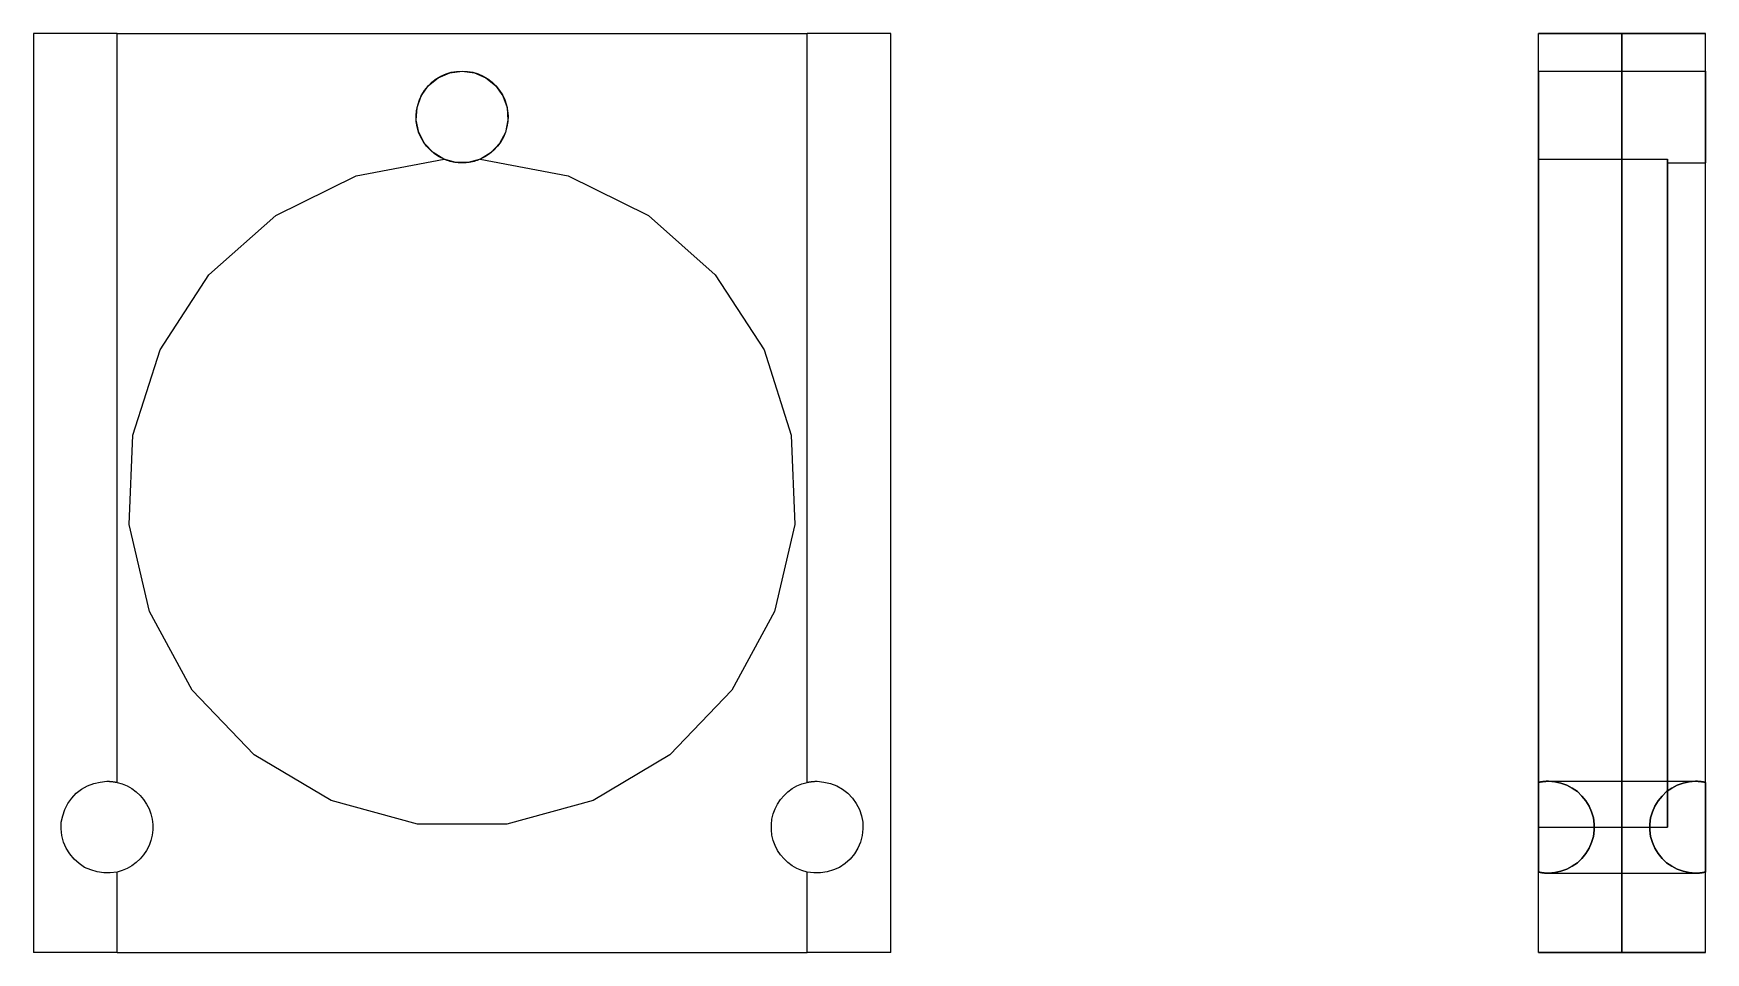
# Model space of a CAD drawing. Header units: millimetres. Extents: x 0 to 258, y -45 to 64.
# Drawn here: x 0 to 40.01, y 0 to 22 of the extents above; entities that cross this region are included whole.
import ezdxf

# ---------------------------------------------------------------- set-up
doc = ezdxf.new("R2010")
doc.units = ezdxf.units.MM
for name, color, linetype in [('FRONT_HIDDEN', 8, 'CONTINUOUS'), ('FRONT_VISIBLE', 7, 'Continuous'), ('SIDE_HIDDEN', 8, 'CONTINUOUS'), ('SIDE_VISIBLE', 7, 'Continuous')]:
    doc.layers.add(name, color=color, linetype=linetype)

msp = doc.modelspace()

# ---------------------------------------------------------------- linework, layer by layer
at = {"layer": 'FRONT_HIDDEN'}
for points in [[(2, 22), (0, 22)], [(2, 22), (18.515, 22)], [(2, 4.073), (2, 22)], [(20.515, 22), (18.515, 22)], [(18.515, 4.073), (18.515, 22)], [(10.257, 21.1), (10.554, 21.059), (10.829, 20.94), (11.061, 20.751), (11.234, 20.506), (11.334, 20.224), (11.355, 19.925), (11.294, 19.632), (11.156, 19.366), (10.952, 19.147), (10.696, 18.991), (10.407, 18.91), (10.108, 18.91), (9.819, 18.991), (9.563, 19.147), (9.359, 19.366), (9.221, 19.632), (9.16, 19.925), (9.18, 20.224), (9.281, 20.506), (9.453, 20.751), (9.686, 20.94), (9.961, 21.059), (10.257, 21.1)], [(10.689, 18.988), (12.793, 18.588), (14.715, 17.643), (16.317, 16.223), (17.486, 14.428), (18.136, 12.388), (18.222, 10.248), (17.737, 8.162), (16.716, 6.28), (15.233, 4.735), (13.393, 3.64), (11.328, 3.072), (9.187, 3.072), (7.122, 3.64), (5.282, 4.735), (3.798, 6.28), (2.778, 8.162), (2.293, 10.248), (2.379, 12.388), (3.029, 14.428), (4.197, 16.223), (5.8, 17.643), (7.722, 18.588), (9.825, 18.988)], [(2, 1.927), (1.84, 1.911), (1.681, 1.908), (1.522, 1.93), (1.37, 1.979), (1.222, 2.04), (1.091, 2.134), (0.972, 2.239), (0.867, 2.36), (0.787, 2.499), (0.719, 2.644), (0.683, 2.8), (0.665, 2.958), (0.666, 3.119), (0.7, 3.275), (0.748, 3.427), (0.823, 3.569), (0.917, 3.698), (1.024, 3.818), (1.154, 3.911), (1.292, 3.992), (1.442, 4.048), (1.598, 4.081), (1.757, 4.1)], [(1.757, 4.1), (1.768, 4.1), (1.779, 4.1), (1.789, 4.1), (1.8, 4.099), (1.811, 4.099), (1.821, 4.098), (1.832, 4.097), (1.842, 4.097), (1.853, 4.096), (1.864, 4.095), (1.874, 4.094), (1.885, 4.093), (1.895, 4.091), (1.906, 4.09), (1.916, 4.088), (1.927, 4.087), (1.937, 4.085), (1.948, 4.083), (1.958, 4.081), (1.969, 4.079), (1.979, 4.077), (1.99, 4.075), (2, 4.073)], [(2, 4.073), (2.124, 4.037), (2.243, 3.987), (2.355, 3.924), (2.459, 3.847), (2.553, 3.76), (2.636, 3.661), (2.708, 3.554), (2.766, 3.439), (2.81, 3.318), (2.84, 3.192), (2.855, 3.064), (2.855, 2.936), (2.84, 2.808), (2.81, 2.682), (2.766, 2.561), (2.708, 2.446), (2.636, 2.339), (2.553, 2.24), (2.459, 2.153), (2.355, 2.076), (2.243, 2.013), (2.124, 1.963), (2, 1.927)], [(18.515, 1.927), (18.391, 1.963), (18.272, 2.013), (18.16, 2.076), (18.056, 2.153), (17.962, 2.24), (17.878, 2.339), (17.807, 2.446), (17.749, 2.561), (17.704, 2.682), (17.674, 2.808), (17.659, 2.936), (17.659, 3.064), (17.674, 3.192), (17.704, 3.318), (17.749, 3.439), (17.807, 3.554), (17.878, 3.661), (17.962, 3.76), (18.056, 3.847), (18.16, 3.924), (18.272, 3.987), (18.391, 4.037), (18.515, 4.073)], [(18.757, 4.1), (18.917, 4.081), (19.073, 4.048), (19.223, 3.992), (19.36, 3.911), (19.491, 3.818), (19.598, 3.698), (19.692, 3.569), (19.767, 3.427), (19.814, 3.275), (19.848, 3.119), (19.85, 2.958), (19.832, 2.8), (19.795, 2.644), (19.728, 2.499), (19.648, 2.36), (19.543, 2.239), (19.423, 2.134), (19.293, 2.04), (19.145, 1.979), (18.993, 1.93), (18.834, 1.908), (18.674, 1.911), (18.515, 1.927)], [(18.515, 4.073), (18.525, 4.075), (18.536, 4.077), (18.546, 4.079), (18.556, 4.081), (18.567, 4.083), (18.577, 4.085), (18.588, 4.087), (18.598, 4.088), (18.609, 4.09), (18.619, 4.091), (18.63, 4.093), (18.641, 4.094), (18.651, 4.095), (18.662, 4.096), (18.672, 4.097), (18.683, 4.097), (18.694, 4.098), (18.704, 4.099), (18.715, 4.099), (18.725, 4.1), (18.736, 4.1), (18.747, 4.1), (18.757, 4.1)], [(2, 0), (2, 1.927)], [(18.515, 0), (18.515, 1.927)], [(2, 0), (0, 0)], [(2, 0), (18.515, 0)], [(20.515, 0), (18.515, 0)]]:
    msp.add_lwpolyline(points, dxfattribs=at)
at = {"layer": 'FRONT_VISIBLE'}
for points in [[(2, 22), (0, 22)], [(0, 22), (0, 0)], [(2, 4.073), (2, 22)], [(2, 22), (18.515, 22)], [(18.515, 4.073), (18.515, 22)], [(20.515, 22), (18.515, 22)], [(20.515, 0), (20.515, 22)], [(9.825, 18.988), (9.708, 19.047), (9.599, 19.119), (9.499, 19.203), (9.41, 19.299), (9.332, 19.404), (9.268, 19.519), (9.218, 19.639), (9.183, 19.765), (9.162, 19.895), (9.158, 20.025), (9.168, 20.156), (9.195, 20.284), (9.236, 20.408), (9.292, 20.527), (9.361, 20.638), (9.443, 20.74), (9.537, 20.831), (9.641, 20.911), (9.753, 20.978), (9.873, 21.031), (9.998, 21.069), (10.127, 21.092), (10.257, 21.1)], [(10.257, 21.1), (10.388, 21.092), (10.517, 21.069), (10.642, 21.031), (10.762, 20.978), (10.874, 20.911), (10.978, 20.831), (11.072, 20.74), (11.154, 20.638), (11.223, 20.527), (11.279, 20.408), (11.32, 20.284), (11.346, 20.156), (11.357, 20.025), (11.352, 19.895), (11.332, 19.765), (11.297, 19.639), (11.246, 19.519), (11.182, 19.404), (11.105, 19.299), (11.016, 19.203), (10.916, 19.119), (10.806, 19.047), (10.689, 18.988)], [(10.689, 18.988), (12.793, 18.588), (14.715, 17.643), (16.317, 16.223), (17.486, 14.428), (18.136, 12.388), (18.222, 10.248), (17.737, 8.162), (16.716, 6.28), (15.233, 4.735), (13.393, 3.64), (11.328, 3.072), (9.187, 3.072), (7.122, 3.64), (5.282, 4.735), (3.798, 6.28), (2.778, 8.162), (2.293, 10.248), (2.379, 12.388), (3.029, 14.428), (4.197, 16.223), (5.8, 17.643), (7.722, 18.588), (9.825, 18.988)], [(10.689, 18.988), (10.653, 18.974), (10.617, 18.961), (10.581, 18.949), (10.543, 18.938), (10.506, 18.928), (10.468, 18.92), (10.43, 18.914), (10.392, 18.908), (10.354, 18.904), (10.315, 18.902), (10.277, 18.9), (10.238, 18.9), (10.199, 18.902), (10.161, 18.904), (10.123, 18.908), (10.084, 18.914), (10.046, 18.92), (10.009, 18.928), (9.971, 18.938), (9.934, 18.949), (9.897, 18.961), (9.861, 18.974), (9.825, 18.988)], [(2, 1.927), (1.84, 1.911), (1.681, 1.908), (1.522, 1.93), (1.37, 1.979), (1.222, 2.04), (1.091, 2.134), (0.972, 2.239), (0.867, 2.36), (0.787, 2.499), (0.719, 2.644), (0.683, 2.8), (0.665, 2.958), (0.666, 3.119), (0.7, 3.275), (0.748, 3.427), (0.823, 3.569), (0.917, 3.698), (1.024, 3.818), (1.154, 3.911), (1.292, 3.992), (1.442, 4.048), (1.598, 4.081), (1.757, 4.1)], [(1.757, 4.1), (1.768, 4.1), (1.779, 4.1), (1.789, 4.1), (1.8, 4.099), (1.811, 4.099), (1.821, 4.098), (1.832, 4.097), (1.842, 4.097), (1.853, 4.096), (1.864, 4.095), (1.874, 4.094), (1.885, 4.093), (1.895, 4.091), (1.906, 4.09), (1.916, 4.088), (1.927, 4.087), (1.937, 4.085), (1.948, 4.083), (1.958, 4.081), (1.969, 4.079), (1.979, 4.077), (1.99, 4.075), (2, 4.073)], [(2, 4.073), (2.124, 4.037), (2.243, 3.987), (2.355, 3.924), (2.459, 3.847), (2.553, 3.76), (2.636, 3.661), (2.708, 3.554), (2.766, 3.439), (2.81, 3.318), (2.84, 3.192), (2.855, 3.064), (2.855, 2.936), (2.84, 2.808), (2.81, 2.682), (2.766, 2.561), (2.708, 2.446), (2.636, 2.339), (2.553, 2.24), (2.459, 2.153), (2.355, 2.076), (2.243, 2.013), (2.124, 1.963), (2, 1.927)], [(18.515, 1.927), (18.391, 1.963), (18.272, 2.013), (18.16, 2.076), (18.056, 2.153), (17.962, 2.24), (17.878, 2.339), (17.807, 2.446), (17.749, 2.561), (17.704, 2.682), (17.674, 2.808), (17.659, 2.936), (17.659, 3.064), (17.674, 3.192), (17.704, 3.318), (17.749, 3.439), (17.807, 3.554), (17.878, 3.661), (17.962, 3.76), (18.056, 3.847), (18.16, 3.924), (18.272, 3.987), (18.391, 4.037), (18.515, 4.073)], [(18.515, 4.073), (18.525, 4.075), (18.536, 4.077), (18.546, 4.079), (18.556, 4.081), (18.567, 4.083), (18.577, 4.085), (18.588, 4.087), (18.598, 4.088), (18.609, 4.09), (18.619, 4.091), (18.63, 4.093), (18.641, 4.094), (18.651, 4.095), (18.662, 4.096), (18.672, 4.097), (18.683, 4.097), (18.694, 4.098), (18.704, 4.099), (18.715, 4.099), (18.725, 4.1), (18.736, 4.1), (18.747, 4.1), (18.757, 4.1)], [(18.757, 4.1), (18.917, 4.081), (19.073, 4.048), (19.223, 3.992), (19.36, 3.911), (19.491, 3.818), (19.598, 3.698), (19.692, 3.569), (19.767, 3.427), (19.814, 3.275), (19.848, 3.119), (19.85, 2.958), (19.832, 2.8), (19.795, 2.644), (19.728, 2.499), (19.648, 2.36), (19.543, 2.239), (19.423, 2.134), (19.293, 2.04), (19.145, 1.979), (18.993, 1.93), (18.834, 1.908), (18.674, 1.911), (18.515, 1.927)], [(2, 0), (2, 1.927)], [(18.515, 0), (18.515, 1.927)], [(2, 0), (0, 0)], [(2, 0), (18.515, 0)], [(20.515, 0), (18.515, 0)]]:
    msp.add_lwpolyline(points, dxfattribs=at)
at = {"layer": 'SIDE_HIDDEN'}
for points in [[(36.015, 4.073), (36.015, 22)], [(36.015, 22), (38.015, 22)], [(38.015, 22), (38.015, 0)], [(40.015, 22), (38.015, 22)], [(40.015, 4.073), (40.015, 22)], [(36.015, 18.988), (36.015, 19.08), (36.015, 19.172), (36.015, 19.264), (36.015, 19.356), (36.015, 19.447), (36.015, 19.539), (36.015, 19.631), (36.015, 19.723), (36.015, 19.815), (36.015, 19.906), (36.015, 19.998), (36.015, 20.09), (36.015, 20.182), (36.015, 20.274), (36.015, 20.366), (36.015, 20.457), (36.015, 20.549), (36.015, 20.641), (36.015, 20.733), (36.015, 20.825), (36.015, 20.916), (36.015, 21.008), (36.015, 21.1)], [(36.015, 21.1), (36.015, 21.008), (36.015, 20.916), (36.015, 20.825), (36.015, 20.733), (36.015, 20.641), (36.015, 20.549), (36.015, 20.457), (36.015, 20.366), (36.015, 20.274), (36.015, 20.182), (36.015, 20.09), (36.015, 19.998), (36.015, 19.906), (36.015, 19.815), (36.015, 19.723), (36.015, 19.631), (36.015, 19.539), (36.015, 19.447), (36.015, 19.356), (36.015, 19.264), (36.015, 19.172), (36.015, 19.08), (36.015, 18.988)], [(36.015, 21.1), (40.015, 21.1)], [(40.015, 21.1), (40.015, 21.004), (40.015, 20.909), (40.015, 20.813), (40.015, 20.717), (40.015, 20.622), (40.015, 20.526), (40.015, 20.43), (40.015, 20.335), (40.015, 20.239), (40.015, 20.143), (40.015, 20.048), (40.015, 19.952), (40.015, 19.857), (40.015, 19.761), (40.015, 19.665), (40.015, 19.57), (40.015, 19.474), (40.015, 19.378), (40.015, 19.283), (40.015, 19.187), (40.015, 19.091), (40.015, 18.996), (40.015, 18.9)], [(40.015, 18.9), (40.015, 18.996), (40.015, 19.091), (40.015, 19.187), (40.015, 19.283), (40.015, 19.378), (40.015, 19.474), (40.015, 19.57), (40.015, 19.665), (40.015, 19.761), (40.015, 19.857), (40.015, 19.952), (40.015, 20.048), (40.015, 20.143), (40.015, 20.239), (40.015, 20.335), (40.015, 20.43), (40.015, 20.526), (40.015, 20.622), (40.015, 20.717), (40.015, 20.813), (40.015, 20.909), (40.015, 21.004), (40.015, 21.1)], [(36.015, 18.988), (36.015, 18.293), (36.015, 17.598), (36.015, 16.903), (36.015, 16.208), (36.015, 15.513), (36.015, 14.817), (36.015, 14.122), (36.015, 13.427), (36.015, 12.732), (36.015, 12.037), (36.015, 11.342), (36.015, 10.647), (36.015, 9.951), (36.015, 9.256), (36.015, 8.561), (36.015, 7.866), (36.015, 7.171), (36.015, 6.476), (36.015, 5.781), (36.015, 5.085), (36.015, 4.39), (36.015, 3.695), (36.015, 3)], [(36.015, 3), (36.015, 3.695), (36.015, 4.39), (36.015, 5.085), (36.015, 5.781), (36.015, 6.476), (36.015, 7.171), (36.015, 7.866), (36.015, 8.561), (36.015, 9.256), (36.015, 9.951), (36.015, 10.647), (36.015, 11.342), (36.015, 12.037), (36.015, 12.732), (36.015, 13.427), (36.015, 14.122), (36.015, 14.817), (36.015, 15.513), (36.015, 16.208), (36.015, 16.903), (36.015, 17.598), (36.015, 18.293), (36.015, 18.988)], [(36.015, 18.988), (39.105, 18.988)], [(36.015, 18.988), (39.105, 18.988)], [(39.105, 18.988), (39.105, 18.293), (39.105, 17.598), (39.105, 16.903), (39.105, 16.208), (39.105, 15.513), (39.105, 14.817), (39.105, 14.122), (39.105, 13.427), (39.105, 12.732), (39.105, 12.037), (39.105, 11.342), (39.105, 10.647), (39.105, 9.951), (39.105, 9.256), (39.105, 8.561), (39.105, 7.866), (39.105, 7.171), (39.105, 6.476), (39.105, 5.781), (39.105, 5.085), (39.105, 4.39), (39.105, 3.695), (39.105, 3)], [(39.105, 3), (39.105, 3.695), (39.105, 4.39), (39.105, 5.085), (39.105, 5.781), (39.105, 6.476), (39.105, 7.171), (39.105, 7.866), (39.105, 8.561), (39.105, 9.256), (39.105, 9.951), (39.105, 10.647), (39.105, 11.342), (39.105, 12.037), (39.105, 12.732), (39.105, 13.427), (39.105, 14.122), (39.105, 14.817), (39.105, 15.513), (39.105, 16.208), (39.105, 16.903), (39.105, 17.598), (39.105, 18.293), (39.105, 18.988)], [(39.105, 18.988), (39.105, 18.984), (39.105, 18.981), (39.105, 18.977), (39.105, 18.973), (39.105, 18.969), (39.105, 18.965), (39.105, 18.961), (39.105, 18.958), (39.105, 18.954), (39.105, 18.95), (39.105, 18.946), (39.105, 18.942), (39.105, 18.938), (39.105, 18.935), (39.105, 18.931), (39.105, 18.927), (39.105, 18.923), (39.105, 18.919), (39.105, 18.915), (39.105, 18.912), (39.105, 18.908), (39.105, 18.904), (39.105, 18.9)], [(39.105, 18.9), (39.105, 18.904), (39.105, 18.908), (39.105, 18.912), (39.105, 18.915), (39.105, 18.919), (39.105, 18.923), (39.105, 18.927), (39.105, 18.931), (39.105, 18.935), (39.105, 18.938), (39.105, 18.942), (39.105, 18.946), (39.105, 18.95), (39.105, 18.954), (39.105, 18.958), (39.105, 18.961), (39.105, 18.965), (39.105, 18.969), (39.105, 18.973), (39.105, 18.977), (39.105, 18.981), (39.105, 18.984), (39.105, 18.988)], [(39.105, 18.9), (40.015, 18.9)], [(36.257, 4.1), (36.247, 4.1), (36.236, 4.1), (36.225, 4.1), (36.215, 4.099), (36.204, 4.099), (36.194, 4.098), (36.183, 4.097), (36.172, 4.097), (36.162, 4.096), (36.151, 4.095), (36.141, 4.094), (36.13, 4.093), (36.119, 4.091), (36.109, 4.09), (36.098, 4.088), (36.088, 4.087), (36.077, 4.085), (36.067, 4.083), (36.056, 4.081), (36.046, 4.079), (36.036, 4.077), (36.025, 4.075), (36.015, 4.073)], [(36.015, 4.073), (36.015, 3.98), (36.015, 3.886), (36.015, 3.793), (36.015, 3.7), (36.015, 3.606), (36.015, 3.513), (36.015, 3.42), (36.015, 3.327), (36.015, 3.233), (36.015, 3.14), (36.015, 3.047), (36.015, 2.953), (36.015, 2.86), (36.015, 2.767), (36.015, 2.673), (36.015, 2.58), (36.015, 2.487), (36.015, 2.394), (36.015, 2.3), (36.015, 2.207), (36.015, 2.114), (36.015, 2.02), (36.015, 1.927)], [(36.257, 1.9), (36.406, 1.917), (36.553, 1.945), (36.694, 1.995), (36.825, 2.066), (36.951, 2.148), (37.057, 2.254), (37.152, 2.369), (37.231, 2.496), (37.287, 2.634), (37.332, 2.777), (37.349, 2.926), (37.349, 3.074), (37.332, 3.223), (37.287, 3.366), (37.231, 3.504), (37.152, 3.631), (37.057, 3.746), (36.951, 3.852), (36.825, 3.934), (36.694, 4.005), (36.553, 4.055), (36.406, 4.083), (36.257, 4.1)], [(36.257, 4.1), (39.772, 4.1)], [(36.257, 4.1), (39.772, 4.1)], [(39.772, 1.9), (39.623, 1.917), (39.477, 1.945), (39.335, 1.995), (39.204, 2.066), (39.079, 2.148), (38.973, 2.254), (38.878, 2.369), (38.798, 2.496), (38.742, 2.634), (38.697, 2.777), (38.68, 2.926), (38.68, 3.074), (38.697, 3.223), (38.742, 3.366), (38.798, 3.504), (38.878, 3.631), (38.973, 3.746), (39.079, 3.852), (39.204, 3.934), (39.335, 4.005), (39.477, 4.055), (39.623, 4.083), (39.772, 4.1)], [(39.772, 4.1), (39.783, 4.1), (39.793, 4.1), (39.804, 4.1), (39.815, 4.099), (39.825, 4.099), (39.836, 4.098), (39.846, 4.097), (39.857, 4.097), (39.868, 4.096), (39.878, 4.095), (39.889, 4.094), (39.899, 4.093), (39.91, 4.091), (39.921, 4.09), (39.931, 4.088), (39.942, 4.087), (39.952, 4.085), (39.963, 4.083), (39.973, 4.081), (39.983, 4.079), (39.994, 4.077), (40.004, 4.075), (40.015, 4.073)], [(40.015, 4.073), (40.015, 3.98), (40.015, 3.886), (40.015, 3.793), (40.015, 3.7), (40.015, 3.606), (40.015, 3.513), (40.015, 3.42), (40.015, 3.327), (40.015, 3.233), (40.015, 3.14), (40.015, 3.047), (40.015, 2.953), (40.015, 2.86), (40.015, 2.767), (40.015, 2.673), (40.015, 2.58), (40.015, 2.487), (40.015, 2.394), (40.015, 2.3), (40.015, 2.207), (40.015, 2.114), (40.015, 2.02), (40.015, 1.927)], [(36.015, 3), (39.105, 3)], [(36.015, 0), (36.015, 1.927)], [(36.015, 1.927), (36.025, 1.925), (36.036, 1.923), (36.046, 1.921), (36.056, 1.919), (36.067, 1.917), (36.077, 1.915), (36.088, 1.913), (36.098, 1.912), (36.109, 1.91), (36.119, 1.909), (36.13, 1.907), (36.141, 1.906), (36.151, 1.905), (36.162, 1.904), (36.172, 1.903), (36.183, 1.903), (36.194, 1.902), (36.204, 1.901), (36.215, 1.901), (36.225, 1.9), (36.236, 1.9), (36.247, 1.9), (36.257, 1.9)], [(36.257, 1.9), (39.772, 1.9)], [(36.257, 1.9), (39.772, 1.9)], [(40.015, 1.927), (40.004, 1.925), (39.994, 1.923), (39.983, 1.921), (39.973, 1.919), (39.963, 1.917), (39.952, 1.915), (39.942, 1.913), (39.931, 1.912), (39.921, 1.91), (39.91, 1.909), (39.899, 1.907), (39.889, 1.906), (39.878, 1.905), (39.868, 1.904), (39.857, 1.903), (39.846, 1.903), (39.836, 1.902), (39.825, 1.901), (39.815, 1.901), (39.804, 1.9), (39.793, 1.9), (39.783, 1.9), (39.772, 1.9)], [(40.015, 0), (40.015, 1.927)], [(36.015, 0), (38.015, 0)], [(40.015, 0), (38.015, 0)]]:
    msp.add_lwpolyline(points, dxfattribs=at)
at = {"layer": 'SIDE_VISIBLE'}
for points in [[(36.015, 4.073), (36.015, 22)], [(38.015, 22), (36.015, 22)], [(38.015, 0), (38.015, 22)], [(38.015, 22), (40.015, 22)], [(40.015, 4.073), (40.015, 22)], [(36.015, 4.073), (36.025, 4.075), (36.036, 4.077), (36.046, 4.079), (36.056, 4.081), (36.067, 4.083), (36.077, 4.085), (36.088, 4.087), (36.098, 4.088), (36.109, 4.09), (36.119, 4.091), (36.13, 4.093), (36.141, 4.094), (36.151, 4.095), (36.162, 4.096), (36.172, 4.097), (36.183, 4.097), (36.194, 4.098), (36.204, 4.099), (36.215, 4.099), (36.225, 4.1), (36.236, 4.1), (36.247, 4.1), (36.257, 4.1)], [(36.015, 1.927), (36.015, 2.02), (36.015, 2.114), (36.015, 2.207), (36.015, 2.3), (36.015, 2.394), (36.015, 2.487), (36.015, 2.58), (36.015, 2.673), (36.015, 2.767), (36.015, 2.86), (36.015, 2.953), (36.015, 3.047), (36.015, 3.14), (36.015, 3.233), (36.015, 3.327), (36.015, 3.42), (36.015, 3.513), (36.015, 3.606), (36.015, 3.7), (36.015, 3.793), (36.015, 3.886), (36.015, 3.98), (36.015, 4.073)], [(36.257, 4.1), (36.406, 4.083), (36.553, 4.055), (36.694, 4.005), (36.825, 3.934), (36.951, 3.852), (37.057, 3.746), (37.152, 3.631), (37.231, 3.504), (37.287, 3.366), (37.332, 3.223), (37.349, 3.074), (37.349, 2.926), (37.332, 2.777), (37.287, 2.634), (37.231, 2.496), (37.152, 2.369), (37.057, 2.254), (36.951, 2.148), (36.825, 2.066), (36.694, 1.995), (36.553, 1.945), (36.406, 1.917), (36.257, 1.9)], [(39.772, 4.1), (39.623, 4.083), (39.477, 4.055), (39.335, 4.005), (39.204, 3.934), (39.079, 3.852), (38.973, 3.746), (38.878, 3.631), (38.798, 3.504), (38.742, 3.366), (38.697, 3.223), (38.68, 3.074), (38.68, 2.926), (38.697, 2.777), (38.742, 2.634), (38.798, 2.496), (38.878, 2.369), (38.973, 2.254), (39.079, 2.148), (39.204, 2.066), (39.335, 1.995), (39.477, 1.945), (39.623, 1.917), (39.772, 1.9)], [(40.015, 4.073), (40.004, 4.075), (39.994, 4.077), (39.983, 4.079), (39.973, 4.081), (39.963, 4.083), (39.952, 4.085), (39.942, 4.087), (39.931, 4.088), (39.921, 4.09), (39.91, 4.091), (39.899, 4.093), (39.889, 4.094), (39.878, 4.095), (39.868, 4.096), (39.857, 4.097), (39.846, 4.097), (39.836, 4.098), (39.825, 4.099), (39.815, 4.099), (39.804, 4.1), (39.793, 4.1), (39.783, 4.1), (39.772, 4.1)], [(40.015, 1.927), (40.015, 2.02), (40.015, 2.114), (40.015, 2.207), (40.015, 2.3), (40.015, 2.394), (40.015, 2.487), (40.015, 2.58), (40.015, 2.673), (40.015, 2.767), (40.015, 2.86), (40.015, 2.953), (40.015, 3.047), (40.015, 3.14), (40.015, 3.233), (40.015, 3.327), (40.015, 3.42), (40.015, 3.513), (40.015, 3.606), (40.015, 3.7), (40.015, 3.793), (40.015, 3.886), (40.015, 3.98), (40.015, 4.073)], [(36.015, 0), (36.015, 1.927)], [(36.257, 1.9), (36.247, 1.9), (36.236, 1.9), (36.225, 1.9), (36.215, 1.901), (36.204, 1.901), (36.194, 1.902), (36.183, 1.903), (36.172, 1.903), (36.162, 1.904), (36.151, 1.905), (36.141, 1.906), (36.13, 1.907), (36.119, 1.909), (36.109, 1.91), (36.098, 1.912), (36.088, 1.913), (36.077, 1.915), (36.067, 1.917), (36.056, 1.919), (36.046, 1.921), (36.036, 1.923), (36.025, 1.925), (36.015, 1.927)], [(39.772, 1.9), (39.783, 1.9), (39.793, 1.9), (39.804, 1.9), (39.815, 1.901), (39.825, 1.901), (39.836, 1.902), (39.846, 1.903), (39.857, 1.903), (39.868, 1.904), (39.878, 1.905), (39.889, 1.906), (39.899, 1.907), (39.91, 1.909), (39.921, 1.91), (39.931, 1.912), (39.942, 1.913), (39.952, 1.915), (39.963, 1.917), (39.973, 1.919), (39.983, 1.921), (39.994, 1.923), (40.004, 1.925), (40.015, 1.927)], [(40.015, 0), (40.015, 1.927)], [(38.015, 0), (36.015, 0)], [(38.015, 0), (40.015, 0)]]:
    msp.add_lwpolyline(points, dxfattribs=at)

doc.saveas('drawing.dxf')
